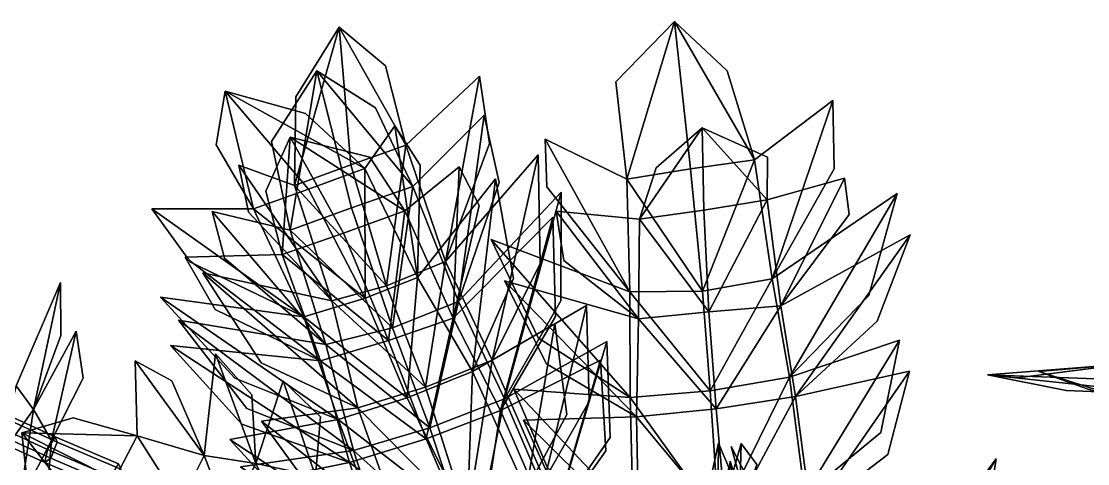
# Model space of a CAD drawing. Header units: metres. Extents: x -349 to 464, y -383 to 362.
# Drawn here: x -65.3 to 35.1, y 20.6 to 62.2 of the extents above; entities that cross this region are included whole.
import ezdxf

# ---------------------------------------------------------------- set-up
doc = ezdxf.new("R2010")
doc.units = ezdxf.units.M

msp = doc.modelspace()

# ---------------------------------------------------------------- linework, layer by layer
at = {"layer": 'Breeder_Leaf', "color": 3}
for points in [[(-65.7711, 27.9538, 389.3579), (-61.5879, 37.6739, 387.0104), (-64.1459, 25.7217, 396.6809)], [(-65.7711, 27.9538, 389.3579), (-64.1459, 25.7217, 396.6809), (-61.5879, 37.6739, 387.0104)], [(-61.5879, 37.6739, 387.0104), (-61.5528, 32.6655, 393.0815), (-64.1459, 25.7217, 396.6809)], [(-61.5879, 37.6739, 387.0104), (-64.1459, 25.7217, 396.6809), (-61.5528, 32.6655, 393.0815)], [(-64.1459, 25.7217, 396.6809), (-60.1333, 33.09694, 397.334), (-62.4491, 22.7945, 405.415)], [(-64.1459, 25.7217, 396.6809), (-62.4491, 22.7945, 405.415), (-60.1333, 33.09694, 397.334)], [(-60.1333, 33.09694, 397.334), (-59.4606, 28.6568, 402.5632), (-62.4491, 22.7945, 405.415)], [(-60.1333, 33.09694, 397.334), (-62.4491, 22.7945, 405.415), (-59.4606, 28.6568, 402.5632)], [(-54.3629, 23.2262, 425.6024), (-54.5664, 30.2868, 423.7934), (-48.07541, 21.373, 431.5889)], [(-54.3629, 23.2262, 425.6024), (-48.07541, 21.373, 431.5889), (-54.5664, 30.2868, 423.7934)], [(-54.5664, 30.2868, 423.7934), (-51.1205, 28.4048, 426.8074), (-48.07541, 21.373, 431.5889)], [(-54.5664, 30.2868, 423.7934), (-48.07541, 21.373, 431.5889), (-51.1205, 28.4048, 426.8074)], [(-48.07541, 21.373, 431.5889), (-46.9979, 30.9504, 426.6289), (-43.2139, 20.6285, 437.6767)], [(-48.07541, 21.373, 431.5889), (-43.2139, 20.6285, 437.6767), (-46.9979, 30.9504, 426.6289)], [(-46.9979, 30.9504, 426.6289), (-43.5901, 27.09584, 432.5848), (-43.2139, 20.6285, 437.6767)], [(-46.9979, 30.9504, 426.6289), (-43.2139, 20.6285, 437.6767), (-43.5901, 27.09584, 432.5848)], [(-43.2139, 20.6285, 437.6767), (-40.643, 28.4075, 435.7278), (-37.5853, 19.4541, 445.0708)], [(-43.2139, 20.6285, 437.6767), (-37.5853, 19.4541, 445.0708), (-40.643, 28.4075, 435.7278)], [(-40.643, 28.4075, 435.7278), (-37.1112, 25.03557, 440.5928), (-37.5853, 19.4541, 445.0708)], [(-40.643, 28.4075, 435.7278), (-37.5853, 19.4541, 445.0708), (-37.1112, 25.03557, 440.5928)], [(-67.4969, 21.08638, 395.7272), (-65.7711, 27.9538, 389.3579), (-64.1459, 25.7217, 396.6809)], [(-67.4969, 21.08638, 395.7272), (-64.1459, 25.7217, 396.6809), (-65.7711, 27.9538, 389.3579)], [(-65.4575, 17.0099, 404.4753), (-67.4969, 21.08638, 395.7272), (-64.1459, 25.7217, 396.6809)], [(-65.4575, 17.0099, 404.4753), (-64.1459, 25.7217, 396.6809), (-67.4969, 21.08638, 395.7272)], [(-65.4575, 17.0099, 404.4753), (-64.1459, 25.7217, 396.6809), (-62.4491, 22.7945, 405.415)], [(-65.4575, 17.0099, 404.4753), (-62.4491, 22.7945, 405.415), (-64.1459, 25.7217, 396.6809)], [(-65.2422, 23.5227, 421.9518), (-60.4087, 24.9236, 423.2572), (-54.3629, 23.2262, 425.6024)], [(-65.2422, 23.5227, 421.9518), (-54.3629, 23.2262, 425.6024), (-60.4087, 24.9236, 423.2572)], [(-58.53, 14.9287, 426.9133), (-65.2422, 23.5227, 421.9518), (-56.5204, 19.1333, 426.3197)], [(-58.53, 14.9287, 426.9133), (-56.5204, 19.1333, 426.3197), (-65.2422, 23.5227, 421.9518)], [(-58.53, 14.9287, 426.9133), (-64.6562, 18.322, 424.9456), (-65.2422, 23.5227, 421.9518)], [(-58.53, 14.9287, 426.9133), (-65.2422, 23.5227, 421.9518), (-64.6562, 18.322, 424.9456)], [(-56.5204, 19.1333, 426.3197), (-65.2422, 23.5227, 421.9518), (-54.3629, 23.2262, 425.6024)], [(-56.5204, 19.1333, 426.3197), (-54.3629, 23.2262, 425.6024), (-65.2422, 23.5227, 421.9518)], [(-50.3271, 16.8666, 432.5671), (-56.5204, 19.1333, 426.3197), (-54.3629, 23.2262, 425.6024)], [(-50.3271, 16.8666, 432.5671), (-54.3629, 23.2262, 425.6024), (-56.5204, 19.1333, 426.3197)], [(-50.3271, 16.8666, 432.5671), (-54.3629, 23.2262, 425.6024), (-48.07541, 21.373, 431.5889)], [(-50.3271, 16.8666, 432.5671), (-48.07541, 21.373, 431.5889), (-54.3629, 23.2262, 425.6024)], [(-63.2775, 12.6662, 416.2125), (-65.4575, 17.0099, 404.4753), (-62.4491, 22.7945, 405.415)], [(-63.2775, 12.6662, 416.2125), (-62.4491, 22.7945, 405.415), (-65.4575, 17.0099, 404.4753)], [(-1.5789, 13.6889, 461.3351), (0.3667, 22.5566, 455.4132), (0.2707, 14.6979, 468.8723)], [(-1.5789, 13.6889, 461.3351), (0.2707, 14.6979, 468.8723), (0.3667, 22.5566, 455.4132)], [(0.3667, 22.5566, 455.4132), (1.3384, 20.245, 462.8735), (0.2707, 14.6979, 468.8723)], [(0.3667, 22.5566, 455.4132), (0.2707, 14.6979, 468.8723), (1.3384, 20.245, 462.8735)], [(0.2707, 14.6979, 468.8723), (2.4841, 22.4992, 466.6004), (2.3018, 15.6079, 477.9707)], [(0.2707, 14.6979, 468.8723), (2.3018, 15.6079, 477.9707), (2.4841, 22.4992, 466.6004)], [(2.4841, 22.4992, 466.6004), (3.9751, 20.537, 473.0377), (2.3018, 15.6079, 477.9707)], [(2.4841, 22.4992, 466.6004), (2.3018, 15.6079, 477.9707), (3.9751, 20.537, 473.0377)], [(-45.7949, 15.5533, 438.775), (-50.3271, 16.8666, 432.5671), (-48.07541, 21.373, 431.5889)], [(-45.7949, 15.5533, 438.775), (-48.07541, 21.373, 431.5889), (-50.3271, 16.8666, 432.5671)], [(-45.7949, 15.5533, 438.775), (-48.07541, 21.373, 431.5889), (-43.2139, 20.6285, 437.6767)], [(-45.7949, 15.5533, 438.775), (-43.2139, 20.6285, 437.6767), (-48.07541, 21.373, 431.5889)], [(-39.6538, 13.2948, 446.1568), (-45.7949, 15.5533, 438.775), (-43.2139, 20.6285, 437.6767)], [(-39.6538, 13.2948, 446.1568), (-43.2139, 20.6285, 437.6767), (-45.7949, 15.5533, 438.775)], [(-39.6538, 13.2948, 446.1568), (-43.2139, 20.6285, 437.6767), (-37.5853, 19.4541, 445.0708)], [(-39.6538, 13.2948, 446.1568), (-37.5853, 19.4541, 445.0708), (-43.2139, 20.6285, 437.6767)]]:
    msp.add_3dface(points, dxfattribs=at)
at = {"layer": 'Breeder_Mrstm', "color": 3}
for points in [[(5.1084, 9.3761, 71.4216), (1.5599, 22.2223, 89.8925), (5.2779, 8.648, 82.8854)], [(5.1084, 9.3761, 71.4216), (5.2779, 8.648, 82.8854), (1.5599, 22.2223, 89.8925)], [(5.1084, 9.3761, 71.4216), (3.4989, 18.462, 79.02695), (1.5599, 22.2223, 89.8925)], [(5.1084, 9.3761, 71.4216), (1.5599, 22.2223, 89.8925), (3.4989, 18.462, 79.02695)], [(19.451, 11.4488, 79.7027), (26.4952, 21.08585, 93.7437), (21.5936, 12.9087, 92.09468)], [(19.451, 11.4488, 79.7027), (21.5936, 12.9087, 92.09468), (26.4952, 21.08585, 93.7437)], [(19.451, 11.4488, 79.7027), (26.2725, 19.6674, 88.916), (26.4952, 21.08585, 93.7437)], [(19.451, 11.4488, 79.7027), (26.4952, 21.08585, 93.7437), (26.2725, 19.6674, 88.916)], [(3.1449, 9.3208, 57.9503), (1.1508, 17.6232, 64.01192), (1.4436, 20.8663, 73.2937)], [(3.1449, 9.3208, 57.9503), (1.4436, 20.8663, 73.2937), (1.1508, 17.6232, 64.01192)], [(3.1449, 9.3208, 57.9503), (1.4436, 20.8663, 73.2937), (5.1084, 9.3761, 71.4216)], [(3.1449, 9.3208, 57.9503), (5.1084, 9.3761, 71.4216), (1.4436, 20.8663, 73.2937)]]:
    msp.add_3dface(points, dxfattribs=at)
at = {"layer": 'Breeder_Petiole', "color": 3}
for points in [[(-62.08989, 23.1472, 284.1131), (-67.9942, 25.8363, 285.6535), (-68.7432, 24.6629, 284.8306), (-62.8103, 21.9612, 283.2826)], [(-62.5195, 21.1343, 285.7531), (-68.4704, 23.8439, 287.3057), (-67.8169, 25.3481, 287.1851), (-61.9019, 22.6544, 285.6418)], [(-61.9019, 22.6544, 285.6418), (-67.8169, 25.3481, 287.1851), (-67.9942, 25.8363, 285.6535), (-62.08989, 23.1472, 284.1131)], [(-62.8103, 21.9612, 283.2826), (-68.7432, 24.6629, 284.8306), (-69.03593, 23.4385, 285.8458), (-63.07431, 20.7243, 284.2904)], [(-63.07431, 20.7243, 284.2904), (-69.03593, 23.4385, 285.8458), (-68.4704, 23.8439, 287.3057), (-62.5195, 21.1343, 285.7531)], [(-56.1222, 20.6087, 282.561), (-62.08989, 23.1472, 284.1131), (-62.8103, 21.9612, 283.2826), (-56.8137, 19.4108, 281.7231)], [(-55.9235, 20.1114, 284.087), (-61.9019, 22.6544, 285.6418), (-62.08989, 23.1472, 284.1131), (-56.1222, 20.6087, 282.561)], [(-56.5048, 18.5764, 284.1888), (-62.5195, 21.1343, 285.7531), (-61.9019, 22.6544, 285.6418), (-55.9235, 20.1114, 284.087)], [(-56.8137, 19.4108, 281.7231), (-62.8103, 21.9612, 283.2826), (-63.07431, 20.7243, 284.2904), (-57.04883, 18.1619, 282.7233)], [(-57.04883, 18.1619, 282.7233), (-63.07431, 20.7243, 284.2904), (-62.5195, 21.1343, 285.7531), (-56.5048, 18.5764, 284.1888)]]:
    msp.add_3dface(points, dxfattribs=at)
at = {"layer": 'Breeder_Stipule', "color": 3}
for points in [[(-39.5696, 46.7866, 356.1756), (-35.366, 61.6709, 359.0104), (-34.2616, 48.72, 353.7046)], [(-39.5696, 46.7866, 356.1756), (-34.2616, 48.72, 353.7046), (-35.366, 61.6709, 359.0104)], [(-39.5696, 46.7866, 356.1756), (-39.431, 55.1271, 360.8207), (-35.366, 61.6709, 359.0104)], [(-39.5696, 46.7866, 356.1756), (-35.366, 61.6709, 359.0104), (-39.431, 55.1271, 360.8207)], [(-34.2616, 48.72, 353.7046), (-35.366, 61.6709, 359.0104), (-29.07839, 50.5821, 350.979)], [(-34.2616, 48.72, 353.7046), (-29.07839, 50.5821, 350.979), (-35.366, 61.6709, 359.0104)], [(-35.366, 61.6709, 359.0104), (-31.00877, 58.05454, 355.2028), (-29.07839, 50.5821, 350.979)], [(-35.366, 61.6709, 359.0104), (-29.07839, 50.5821, 350.979), (-31.00877, 58.05454, 355.2028)], [(-8.2749, 47.3767, 338.0713), (-9.3081, 56.5494, 340.5111), (-3.7959, 62.2254, 340.6599)], [(-8.2749, 47.3767, 338.0713), (-3.7959, 62.2254, 340.6599), (-9.3081, 56.5494, 340.5111)], [(-8.2749, 47.3767, 338.0713), (-3.7959, 62.2254, 340.6599), (-2.2841, 48.3488, 339.1594)], [(-8.2749, 47.3767, 338.0713), (-2.2841, 48.3488, 339.1594), (-3.7959, 62.2254, 340.6599)], [(-2.2841, 48.3488, 339.1594), (-3.7959, 62.2254, 340.6599), (3.7455, 49.1997, 339.9845)], [(-2.2841, 48.3488, 339.1594), (3.7455, 49.1997, 339.9845), (-3.7959, 62.2254, 340.6599)], [(-3.7959, 62.2254, 340.6599), (1.1731, 57.5578, 340.9482), (3.7455, 49.1997, 339.9845)], [(-3.7959, 62.2254, 340.6599), (3.7455, 49.1997, 339.9845), (1.1731, 57.5578, 340.9482)], [(-39.9746, 42.5954, 349.1331), (-41.7255, 50.9234, 353.4619), (-37.4635, 57.5846, 353.1664)], [(-39.9746, 42.5954, 349.1331), (-37.4635, 57.5846, 353.1664), (-41.7255, 50.9234, 353.4619)], [(-39.9746, 42.5954, 349.1331), (-37.4635, 57.5846, 353.1664), (-34.19, 44.685, 348.6963)], [(-39.9746, 42.5954, 349.1331), (-34.19, 44.685, 348.6963), (-37.4635, 57.5846, 353.1664)], [(-34.19, 44.685, 348.6963), (-37.4635, 57.5846, 353.1664), (-28.4295, 46.7005, 347.9778)], [(-34.19, 44.685, 348.6963), (-28.4295, 46.7005, 347.9778), (-37.4635, 57.5846, 353.1664)], [(-37.4635, 57.5846, 353.1664), (-31.9397, 54.1035, 351.1837), (-28.4295, 46.7005, 347.9778)], [(-37.4635, 57.5846, 353.1664), (-28.4295, 46.7005, 347.9778), (-31.9397, 54.1035, 351.1837)], [(-29.07839, 50.5821, 350.979), (-22.1433, 57.06918, 349.792), (-25.3486, 39.6392, 349.5302)], [(-29.07839, 50.5821, 350.979), (-25.3486, 39.6392, 349.5302), (-22.1433, 57.06918, 349.792)], [(-22.1433, 57.06918, 349.792), (-21.2119, 50.7226, 348.7632), (-25.3486, 39.6392, 349.5302)], [(-22.1433, 57.06918, 349.792), (-25.3486, 39.6392, 349.5302), (-21.2119, 50.7226, 348.7632)], [(-46.07594, 55.6562, 338.4209), (-46.9494, 50.6218, 342.9435), (-43.4363, 44.5773, 348.2845)], [(-46.07594, 55.6562, 338.4209), (-43.4363, 44.5773, 348.2845), (-46.9494, 50.6218, 342.9435)], [(-32.9451, 48.3727, 343.0879), (-46.07594, 55.6562, 338.4209), (-38.2531, 46.4394, 345.5589)], [(-32.9451, 48.3727, 343.0879), (-38.2531, 46.4394, 345.5589), (-46.07594, 55.6562, 338.4209)], [(-32.9451, 48.3727, 343.0879), (-38.5271, 53.5492, 337.3256), (-46.07594, 55.6562, 338.4209)], [(-32.9451, 48.3727, 343.0879), (-46.07594, 55.6562, 338.4209), (-38.5271, 53.5492, 337.3256)], [(-38.2531, 46.4394, 345.5589), (-46.07594, 55.6562, 338.4209), (-43.4363, 44.5773, 348.2845)], [(-38.2531, 46.4394, 345.5589), (-43.4363, 44.5773, 348.2845), (-46.07594, 55.6562, 338.4209)], [(3.7455, 49.1997, 339.9845), (11.1276, 54.7916, 342.3972), (5.422, 38.01559, 342.788)], [(3.7455, 49.1997, 339.9845), (5.422, 38.01559, 342.788), (11.1276, 54.7916, 342.3972)], [(11.1276, 54.7916, 342.3972), (11.246, 48.3361, 343.1161), (5.422, 38.01559, 342.788)], [(11.1276, 54.7916, 342.3972), (5.422, 38.01559, 342.788), (11.246, 48.3361, 343.1161)], [(-28.4295, 46.7005, 347.9778), (-21.7062, 53.3843, 349.2857), (-24.1297, 35.8716, 348.0309)], [(-28.4295, 46.7005, 347.9778), (-24.1297, 35.8716, 348.0309), (-21.7062, 53.3843, 349.2857)], [(-21.7062, 53.3843, 349.2857), (-20.2963, 47.06957, 348.7024), (-24.1297, 35.8716, 348.0309)], [(-21.7062, 53.3843, 349.2857), (-24.1297, 35.8716, 348.0309), (-20.2963, 47.06957, 348.7024)], [(-27.968, 38.1426, 344.1846), (-30.1077, 52.3953, 335.8725), (-32.9451, 48.3727, 343.0879)], [(-27.968, 38.1426, 344.1846), (-32.9451, 48.3727, 343.0879), (-30.1077, 52.3953, 335.8725)], [(-27.968, 38.1426, 344.1846), (-27.7349, 48.7106, 337.084), (-30.1077, 52.3953, 335.8725)], [(-27.968, 38.1426, 344.1846), (-30.1077, 52.3953, 335.8725), (-27.7349, 48.7106, 337.084)], [(-1.03808, 44.4696, 330.7401), (-1.1809, 52.2154, 319.032), (-7.06779, 43.6187, 329.9151)], [(-1.03808, 44.4696, 330.7401), (-7.06779, 43.6187, 329.9151), (-1.1809, 52.2154, 319.032)], [(-1.1809, 52.2154, 319.032), (-5.5043, 48.445, 322.7272), (-7.06779, 43.6187, 329.9151)], [(-1.1809, 52.2154, 319.032), (-7.06779, 43.6187, 329.9151), (-5.5043, 48.445, 322.7272)], [(4.9526, 45.4417, 331.8283), (-1.1809, 52.2154, 319.032), (-1.03808, 44.4696, 330.7401)], [(4.9526, 45.4417, 331.8283), (-1.03808, 44.4696, 330.7401), (-1.1809, 52.2154, 319.032)], [(4.9526, 45.4417, 331.8283), (4.9769, 49.4535, 323.1643), (-1.1809, 52.2154, 319.032)], [(4.9526, 45.4417, 331.8283), (-1.1809, 52.2154, 319.032), (4.9769, 49.4535, 323.1643)], [(-39.983, 51.3273, 330.1599), (-42.2691, 46.2575, 334.1137), (-40.7205, 40.2998, 340.3995)], [(-39.983, 51.3273, 330.1599), (-40.7205, 40.2998, 340.3995), (-42.2691, 46.2575, 334.1137)], [(-34.96, 42.3153, 339.6809), (-39.983, 51.3273, 330.1599), (-40.7205, 40.2998, 340.3995)], [(-34.96, 42.3153, 339.6809), (-40.7205, 40.2998, 340.3995), (-39.983, 51.3273, 330.1599)], [(-29.1754, 44.4048, 339.2441), (-39.983, 51.3273, 330.1599), (-34.96, 42.3153, 339.6809)], [(-29.1754, 44.4048, 339.2441), (-34.96, 42.3153, 339.6809), (-39.983, 51.3273, 330.1599)], [(-29.1754, 44.4048, 339.2441), (-32.4833, 49.4376, 331.8355), (-39.983, 51.3273, 330.1599)], [(-29.1754, 44.4048, 339.2441), (-39.983, 51.3273, 330.1599), (-32.4833, 49.4376, 331.8355)], [(-30.9047, 37.3363, 352.5619), (-34.2616, 48.72, 353.7046), (-29.07839, 50.5821, 350.979)], [(-30.9047, 37.3363, 352.5619), (-29.07839, 50.5821, 350.979), (-34.2616, 48.72, 353.7046)], [(-30.9047, 37.3363, 352.5619), (-29.07839, 50.5821, 350.979), (-25.3486, 39.6392, 349.5302)], [(-30.9047, 37.3363, 352.5619), (-25.3486, 39.6392, 349.5302), (-29.07839, 50.5821, 350.979)], [(-7.988, 36.7809, 342.3463), (-15.9776, 51.1405, 339.7431), (-8.2749, 47.3767, 338.0713)], [(-7.988, 36.7809, 342.3463), (-8.2749, 47.3767, 338.0713), (-15.9776, 51.1405, 339.7431)], [(-7.988, 36.7809, 342.3463), (-15.8081, 46.6655, 340.5312), (-15.9776, 51.1405, 339.7431)], [(-7.988, 36.7809, 342.3463), (-15.9776, 51.1405, 339.7431), (-15.8081, 46.6655, 340.5312)], [(-25.3486, 39.6392, 349.5302), (-16.6374, 49.6812, 344.4637), (-20.9403, 30.3619, 349.6319)], [(-25.3486, 39.6392, 349.5302), (-20.9403, 30.3619, 349.6319), (-16.6374, 49.6812, 344.4637)], [(-16.6374, 49.6812, 344.4637), (-16.4342, 39.4516, 345.8858), (-20.9403, 30.3619, 349.6319)], [(-16.6374, 49.6812, 344.4637), (-20.9403, 30.3619, 349.6319), (-16.4342, 39.4516, 345.8858)], [(-1.1654, 36.8315, 342.0339), (-2.2841, 48.3488, 339.1594), (3.7455, 49.1997, 339.9845)], [(-1.1654, 36.8315, 342.0339), (3.7455, 49.1997, 339.9845), (-2.2841, 48.3488, 339.1594)], [(-1.1654, 36.8315, 342.0339), (3.7455, 49.1997, 339.9845), (5.422, 38.01559, 342.788)], [(-1.1654, 36.8315, 342.0339), (5.422, 38.01559, 342.788), (3.7455, 49.1997, 339.9845)], [(-36.055, 35.9303, 356.8217), (-44.802, 48.7115, 362.8994), (-39.5696, 46.7866, 356.1756)], [(-36.055, 35.9303, 356.8217), (-39.5696, 46.7866, 356.1756), (-44.802, 48.7115, 362.8994)], [(-36.055, 35.9303, 356.8217), (-43.9088, 44.2861, 362.3583), (-44.802, 48.7115, 362.8994)], [(-36.055, 35.9303, 356.8217), (-44.802, 48.7115, 362.8994), (-43.9088, 44.2861, 362.3583)], [(-39.5696, 46.7866, 356.1756), (-34.2616, 48.72, 353.7046), (-30.9047, 37.3363, 352.5619)], [(-39.5696, 46.7866, 356.1756), (-30.9047, 37.3363, 352.5619), (-34.2616, 48.72, 353.7046)], [(-32.9451, 48.3727, 343.0879), (-38.2531, 46.4394, 345.5589), (-32.9005, 36.1959, 348.489)], [(-32.9451, 48.3727, 343.0879), (-32.9005, 36.1959, 348.489), (-38.2531, 46.4394, 345.5589)], [(-27.968, 38.1426, 344.1846), (-32.9451, 48.3727, 343.0879), (-32.9005, 36.1959, 348.489)], [(-27.968, 38.1426, 344.1846), (-32.9005, 36.1959, 348.489), (-32.9451, 48.3727, 343.0879)], [(-24.635, 34.3164, 342.1146), (-24.0693, 48.5262, 333.4792), (-29.1754, 44.4048, 339.2441)], [(-24.635, 34.3164, 342.1146), (-29.1754, 44.4048, 339.2441), (-24.0693, 48.5262, 333.4792)], [(-24.635, 34.3164, 342.1146), (-22.1822, 44.9067, 335.4824), (-24.0693, 48.5262, 333.4792)], [(-24.635, 34.3164, 342.1146), (-24.0693, 48.5262, 333.4792), (-22.1822, 44.9067, 335.4824)], [(-8.2749, 47.3767, 338.0713), (-2.2841, 48.3488, 339.1594), (-1.1654, 36.8315, 342.0339)], [(-8.2749, 47.3767, 338.0713), (-1.1654, 36.8315, 342.0339), (-2.2841, 48.3488, 339.1594)], [(-22.8113, 29.2929, 345.8136), (-20.6288, 47.4006, 336.3181), (-27.968, 38.1426, 344.1846)], [(-22.8113, 29.2929, 345.8136), (-27.968, 38.1426, 344.1846), (-20.6288, 47.4006, 336.3181)], [(-22.8113, 29.2929, 345.8136), (-18.9289, 38.02627, 340.7948), (-20.6288, 47.4006, 336.3181)], [(-22.8113, 29.2929, 345.8136), (-20.6288, 47.4006, 336.3181), (-18.9289, 38.02627, 340.7948)], [(-7.988, 36.7809, 342.3463), (-8.2749, 47.3767, 338.0713), (-1.1654, 36.8315, 342.0339)], [(-7.988, 36.7809, 342.3463), (-1.1654, 36.8315, 342.0339), (-8.2749, 47.3767, 338.0713)], [(6.2397, 35.4698, 337.2628), (12.2114, 47.4791, 327.4178), (4.9526, 45.4417, 331.8283)], [(6.2397, 35.4698, 337.2628), (4.9526, 45.4417, 331.8283), (12.2114, 47.4791, 327.4178)], [(6.2397, 35.4698, 337.2628), (12.6473, 44.04343, 330.3642), (12.2114, 47.4791, 327.4178)], [(6.2397, 35.4698, 337.2628), (12.2114, 47.4791, 327.4178), (12.6473, 44.04343, 330.3642)], [(-32.9005, 36.1959, 348.489), (-38.2531, 46.4394, 345.5589), (-43.4363, 44.5773, 348.2845)], [(-32.9005, 36.1959, 348.489), (-43.4363, 44.5773, 348.2845), (-38.2531, 46.4394, 345.5589)], [(-36.055, 35.9303, 356.8217), (-39.5696, 46.7866, 356.1756), (-30.9047, 37.3363, 352.5619)], [(-36.055, 35.9303, 356.8217), (-30.9047, 37.3363, 352.5619), (-39.5696, 46.7866, 356.1756)], [(-30.3354, 33.404, 348.9063), (-34.19, 44.685, 348.6963), (-28.4295, 46.7005, 347.9778)], [(-30.3354, 33.404, 348.9063), (-28.4295, 46.7005, 347.9778), (-34.19, 44.685, 348.6963)], [(-30.3354, 33.404, 348.9063), (-28.4295, 46.7005, 347.9778), (-24.1297, 35.8716, 348.0309)], [(-30.3354, 33.404, 348.9063), (-24.1297, 35.8716, 348.0309), (-28.4295, 46.7005, 347.9778)], [(-24.1297, 35.8716, 348.0309), (-14.4652, 46.17, 346.318), (-19.7931, 26.7223, 349.7622)], [(-24.1297, 35.8716, 348.0309), (-19.7931, 26.7223, 349.7622), (-14.4652, 46.17, 346.318)], [(-14.4652, 46.17, 346.318), (-14.5005, 35.9463, 347.7954), (-19.7931, 26.7223, 349.7622)], [(-14.4652, 46.17, 346.318), (-19.7931, 26.7223, 349.7622), (-14.5005, 35.9463, 347.7954)], [(4.9526, 45.4417, 331.8283), (-1.03808, 44.4696, 330.7401), (-0.5424, 34.8918, 337.8242)], [(4.9526, 45.4417, 331.8283), (-0.5424, 34.8918, 337.8242), (-1.03808, 44.4696, 330.7401)], [(6.2397, 35.4698, 337.2628), (4.9526, 45.4417, 331.8283), (-0.5424, 34.8918, 337.8242)], [(6.2397, 35.4698, 337.2628), (-0.5424, 34.8918, 337.8242), (4.9526, 45.4417, 331.8283)], [(5.422, 38.01559, 342.788), (17.1707, 46.03822, 342.7787), (7.03415, 28.7695, 346.9621)], [(5.422, 38.01559, 342.788), (7.03415, 28.7695, 346.9621), (17.1707, 46.03822, 342.7787)], [(17.1707, 46.03822, 342.7787), (14.5245, 36.4346, 345.5131), (7.03415, 28.7695, 346.9621)], [(17.1707, 46.03822, 342.7787), (7.03415, 28.7695, 346.9621), (14.5245, 36.4346, 345.5131)], [(-43.4363, 44.5773, 348.2845), (-52.9842, 44.5784, 348.9352), (-38.6744, 34.4336, 351.4761)], [(-43.4363, 44.5773, 348.2845), (-38.6744, 34.4336, 351.4761), (-52.9842, 44.5784, 348.9352)], [(-52.9842, 44.5784, 348.9352), (-49.3431, 39.5707, 350.9025), (-38.6744, 34.4336, 351.4761)], [(-52.9842, 44.5784, 348.9352), (-38.6744, 34.4336, 351.4761), (-49.3431, 39.5707, 350.9025)], [(-36.6231, 31.841, 351.0672), (-47.3066, 44.3528, 353.5429), (-39.9746, 42.5954, 349.1331)], [(-36.6231, 31.841, 351.0672), (-39.9746, 42.5954, 349.1331), (-47.3066, 44.3528, 353.5429)], [(-36.6231, 31.841, 351.0672), (-46.1584, 39.9559, 353.3876), (-47.3066, 44.3528, 353.5429)], [(-36.6231, 31.841, 351.0672), (-47.3066, 44.3528, 353.5429), (-46.1584, 39.9559, 353.3876)], [(-32.9005, 36.1959, 348.489), (-43.4363, 44.5773, 348.2845), (-38.6744, 34.4336, 351.4761)], [(-32.9005, 36.1959, 348.489), (-38.6744, 34.4336, 351.4761), (-43.4363, 44.5773, 348.2845)], [(-39.9746, 42.5954, 349.1331), (-34.19, 44.685, 348.6963), (-30.3354, 33.404, 348.9063)], [(-39.9746, 42.5954, 349.1331), (-30.3354, 33.404, 348.9063), (-34.19, 44.685, 348.6963)], [(-29.1754, 44.4048, 339.2441), (-34.96, 42.3153, 339.6809), (-30.7204, 32.2191, 344.3987)], [(-29.1754, 44.4048, 339.2441), (-30.7204, 32.2191, 344.3987), (-34.96, 42.3153, 339.6809)], [(-24.635, 34.3164, 342.1146), (-29.1754, 44.4048, 339.2441), (-30.7204, 32.2191, 344.3987)], [(-24.635, 34.3164, 342.1146), (-30.7204, 32.2191, 344.3987), (-29.1754, 44.4048, 339.2441)], [(-7.06779, 43.6187, 329.9151), (-14.9342, 44.3553, 324.5148), (-7.1703, 34.2351, 336.8212)], [(-7.06779, 43.6187, 329.9151), (-7.1703, 34.2351, 336.8212), (-14.9342, 44.3553, 324.5148)], [(-14.9342, 44.3553, 324.5148), (-14.205, 39.7359, 329.0242), (-7.1703, 34.2351, 336.8212)], [(-14.9342, 44.3553, 324.5148), (-7.1703, 34.2351, 336.8212), (-14.205, 39.7359, 329.0242)], [(-0.5424, 34.8918, 337.8242), (-1.03808, 44.4696, 330.7401), (-7.06779, 43.6187, 329.9151)], [(-0.5424, 34.8918, 337.8242), (-7.06779, 43.6187, 329.9151), (-1.03808, 44.4696, 330.7401)], [(-20.154, 25.6115, 345.5363), (-15.2352, 43.8002, 337.3026), (-24.635, 34.3164, 342.1146)], [(-20.154, 25.6115, 345.5363), (-24.635, 34.3164, 342.1146), (-15.2352, 43.8002, 337.3026)], [(-20.154, 25.6115, 345.5363), (-14.9818, 34.4652, 342.1608), (-15.2352, 43.8002, 337.3026)], [(-20.154, 25.6115, 345.5363), (-15.2352, 43.8002, 337.3026), (-14.9818, 34.4652, 342.1608)], [(-0.5424, 34.8918, 337.8242), (-7.06779, 43.6187, 329.9151), (-7.1703, 34.2351, 336.8212)], [(-0.5424, 34.8918, 337.8242), (-7.1703, 34.2351, 336.8212), (-7.06779, 43.6187, 329.9151)], [(-30.7204, 32.2191, 344.3987), (-34.96, 42.3153, 339.6809), (-40.7205, 40.2998, 340.3995)], [(-30.7204, 32.2191, 344.3987), (-40.7205, 40.2998, 340.3995), (-34.96, 42.3153, 339.6809)], [(-36.6231, 31.841, 351.0672), (-39.9746, 42.5954, 349.1331), (-30.3354, 33.404, 348.9063)], [(-36.6231, 31.841, 351.0672), (-30.3354, 33.404, 348.9063), (-39.9746, 42.5954, 349.1331)], [(-7.954, 26.8414, 345.3074), (-21.05295, 41.694, 339.7726), (-7.988, 36.7809, 342.3463)], [(-7.954, 26.8414, 345.3074), (-7.988, 36.7809, 342.3463), (-21.05295, 41.694, 339.7726)], [(-7.954, 26.8414, 345.3074), (-16.6077, 32.4395, 342.0968), (-21.05295, 41.694, 339.7726)], [(-7.954, 26.8414, 345.3074), (-21.05295, 41.694, 339.7726), (-16.6077, 32.4395, 342.0968)], [(7.6182, 26.9511, 343.0155), (18.4168, 42.1589, 334.3594), (6.2397, 35.4698, 337.2628)], [(7.6182, 26.9511, 343.0155), (6.2397, 35.4698, 337.2628), (18.4168, 42.1589, 334.3594)], [(7.6182, 26.9511, 343.0155), (15.3033, 34.01011, 340.251), (18.4168, 42.1589, 334.3594)], [(7.6182, 26.9511, 343.0155), (18.4168, 42.1589, 334.3594), (15.3033, 34.01011, 340.251)], [(-40.7205, 40.2998, 340.3995), (-49.872, 40.02916, 337.6133), (-37.1284, 30.2859, 345.1508)], [(-40.7205, 40.2998, 340.3995), (-37.1284, 30.2859, 345.1508), (-49.872, 40.02916, 337.6133)], [(-30.7204, 32.2191, 344.3987), (-40.7205, 40.2998, 340.3995), (-37.1284, 30.2859, 345.1508)], [(-30.7204, 32.2191, 344.3987), (-37.1284, 30.2859, 345.1508), (-40.7205, 40.2998, 340.3995)], [(-49.872, 40.02916, 337.6133), (-47.03257, 35.1209, 340.7836), (-37.1284, 30.2859, 345.1508)], [(-49.872, 40.02916, 337.6133), (-37.1284, 30.2859, 345.1508), (-47.03257, 35.1209, 340.7836)], [(-27.2191, 27.8031, 353.0894), (-30.9047, 37.3363, 352.5619), (-25.3486, 39.6392, 349.5302)], [(-27.2191, 27.8031, 353.0894), (-25.3486, 39.6392, 349.5302), (-30.9047, 37.3363, 352.5619)], [(-27.2191, 27.8031, 353.0894), (-25.3486, 39.6392, 349.5302), (-20.9403, 30.3619, 349.6319)], [(-27.2191, 27.8031, 353.0894), (-20.9403, 30.3619, 349.6319), (-25.3486, 39.6392, 349.5302)], [(-33.5909, 25.8563, 356.7567), (-48.1843, 38.5672, 363.7051), (-36.055, 35.9303, 356.8217)], [(-33.5909, 25.8563, 356.7567), (-36.055, 35.9303, 356.8217), (-48.1843, 38.5672, 363.7051)], [(-33.5909, 25.8563, 356.7567), (-42.6989, 30.09925, 360.7031), (-48.1843, 38.5672, 363.7051)], [(-33.5909, 25.8563, 356.7567), (-48.1843, 38.5672, 363.7051), (-42.6989, 30.09925, 360.7031)], [(-36.055, 35.9303, 356.8217), (-30.9047, 37.3363, 352.5619), (-27.2191, 27.8031, 353.0894)], [(-36.055, 35.9303, 356.8217), (-27.2191, 27.8031, 353.0894), (-30.9047, 37.3363, 352.5619)], [(-27.968, 38.1426, 344.1846), (-32.9005, 36.1959, 348.489), (-28.9653, 26.8053, 349.5256)], [(-27.968, 38.1426, 344.1846), (-28.9653, 26.8053, 349.5256), (-32.9005, 36.1959, 348.489)], [(-22.8113, 29.2929, 345.8136), (-27.968, 38.1426, 344.1846), (-28.9653, 26.8053, 349.5256)], [(-22.8113, 29.2929, 345.8136), (-28.9653, 26.8053, 349.5256), (-27.968, 38.1426, 344.1846)], [(-7.1703, 34.2351, 336.8212), (-19.8069, 37.8148, 331.3533), (-7.3699, 25.02304, 341.3609)], [(-7.1703, 34.2351, 336.8212), (-7.3699, 25.02304, 341.3609), (-19.8069, 37.8148, 331.3533)], [(-19.8069, 37.8148, 331.3533), (-15.8289, 30.01498, 336.8347), (-7.3699, 25.02304, 341.3609)], [(-19.8069, 37.8148, 331.3533), (-7.3699, 25.02304, 341.3609), (-15.8289, 30.01498, 336.8347)], [(-0.4202, 27.4811, 346.1277), (-1.1654, 36.8315, 342.0339), (5.422, 38.01559, 342.788)], [(-0.4202, 27.4811, 346.1277), (5.422, 38.01559, 342.788), (-1.1654, 36.8315, 342.0339)], [(-0.4202, 27.4811, 346.1277), (5.422, 38.01559, 342.788), (7.03415, 28.7695, 346.9621)], [(-0.4202, 27.4811, 346.1277), (7.03415, 28.7695, 346.9621), (5.422, 38.01559, 342.788)], [(-38.6744, 34.4336, 351.4761), (-52.1758, 36.2866, 355.5594), (-35.4619, 24.7872, 352.9384)], [(-38.6744, 34.4336, 351.4761), (-35.4619, 24.7872, 352.9384), (-52.1758, 36.2866, 355.5594)], [(-52.1758, 36.2866, 355.5594), (-45.1936, 28.6738, 355.612), (-35.4619, 24.7872, 352.9384)], [(-52.1758, 36.2866, 355.5594), (-35.4619, 24.7872, 352.9384), (-45.1936, 28.6738, 355.612)], [(-28.9653, 26.8053, 349.5256), (-32.9005, 36.1959, 348.489), (-38.6744, 34.4336, 351.4761)], [(-28.9653, 26.8053, 349.5256), (-38.6744, 34.4336, 351.4761), (-32.9005, 36.1959, 348.489)], [(-7.988, 36.7809, 342.3463), (-1.1654, 36.8315, 342.0339), (-0.4202, 27.4811, 346.1277)], [(-7.988, 36.7809, 342.3463), (-0.4202, 27.4811, 346.1277), (-1.1654, 36.8315, 342.0339)], [(-7.954, 26.8414, 345.3074), (-7.988, 36.7809, 342.3463), (-0.4202, 27.4811, 346.1277)], [(-7.954, 26.8414, 345.3074), (-0.4202, 27.4811, 346.1277), (-7.988, 36.7809, 342.3463)], [(-33.5909, 25.8563, 356.7567), (-36.055, 35.9303, 356.8217), (-27.2191, 27.8031, 353.0894)], [(-33.5909, 25.8563, 356.7567), (-27.2191, 27.8031, 353.0894), (-36.055, 35.9303, 356.8217)], [(-26.8183, 23.9774, 350.7805), (-30.3354, 33.404, 348.9063), (-24.1297, 35.8716, 348.0309)], [(-26.8183, 23.9774, 350.7805), (-24.1297, 35.8716, 348.0309), (-30.3354, 33.404, 348.9063)], [(-26.8183, 23.9774, 350.7805), (-24.1297, 35.8716, 348.0309), (-19.7931, 26.7223, 349.7622)], [(-26.8183, 23.9774, 350.7805), (-19.7931, 26.7223, 349.7622), (-24.1297, 35.8716, 348.0309)], [(-20.9403, 30.3619, 349.6319), (-12.05724, 35.4955, 345.5199), (-16.01083, 19.107, 350.032)], [(-20.9403, 30.3619, 349.6319), (-16.01083, 19.107, 350.032), (-12.05724, 35.4955, 345.5199)], [(-12.05724, 35.4955, 345.5199), (-11.8163, 26.4606, 345.9177), (-16.01083, 19.107, 350.032)], [(-12.05724, 35.4955, 345.5199), (-16.01083, 19.107, 350.032), (-11.8163, 26.4606, 345.9177)], [(6.2397, 35.4698, 337.2628), (-0.5424, 34.8918, 337.8242), (0.1248, 25.7839, 342.4442)], [(6.2397, 35.4698, 337.2628), (0.1248, 25.7839, 342.4442), (-0.5424, 34.8918, 337.8242)], [(7.6182, 26.9511, 343.0155), (6.2397, 35.4698, 337.2628), (0.1248, 25.7839, 342.4442)], [(7.6182, 26.9511, 343.0155), (0.1248, 25.7839, 342.4442), (6.2397, 35.4698, 337.2628)], [(-28.9653, 26.8053, 349.5256), (-38.6744, 34.4336, 351.4761), (-35.4619, 24.7872, 352.9384)], [(-28.9653, 26.8053, 349.5256), (-35.4619, 24.7872, 352.9384), (-38.6744, 34.4336, 351.4761)], [(-24.635, 34.3164, 342.1146), (-30.7204, 32.2191, 344.3987), (-27.1552, 22.9406, 346.8363)], [(-24.635, 34.3164, 342.1146), (-27.1552, 22.9406, 346.8363), (-30.7204, 32.2191, 344.3987)], [(-20.154, 25.6115, 345.5363), (-24.635, 34.3164, 342.1146), (-27.1552, 22.9406, 346.8363)], [(-20.154, 25.6115, 345.5363), (-27.1552, 22.9406, 346.8363), (-24.635, 34.3164, 342.1146)], [(0.1248, 25.7839, 342.4442), (-7.1703, 34.2351, 336.8212), (-7.3699, 25.02304, 341.3609)], [(0.1248, 25.7839, 342.4442), (-7.3699, 25.02304, 341.3609), (-7.1703, 34.2351, 336.8212)], [(0.1248, 25.7839, 342.4442), (-0.5424, 34.8918, 337.8242), (-7.1703, 34.2351, 336.8212)], [(0.1248, 25.7839, 342.4442), (-7.1703, 34.2351, 336.8212), (-0.5424, 34.8918, 337.8242)], [(-34.02179, 21.8409, 351.9573), (-50.4748, 34.1147, 353.1689), (-36.6231, 31.841, 351.0672)], [(-34.02179, 21.8409, 351.9573), (-36.6231, 31.841, 351.0672), (-50.4748, 34.1147, 353.1689)], [(-34.02179, 21.8409, 351.9573), (-44.05053, 25.8136, 352.3762), (-50.4748, 34.1147, 353.1689)], [(-34.02179, 21.8409, 351.9573), (-50.4748, 34.1147, 353.1689), (-44.05053, 25.8136, 352.3762)], [(-36.6231, 31.841, 351.0672), (-30.3354, 33.404, 348.9063), (-26.8183, 23.9774, 350.7805)], [(-36.6231, 31.841, 351.0672), (-26.8183, 23.9774, 350.7805), (-30.3354, 33.404, 348.9063)], [(-17.7571, 18.1092, 346.4682), (-15.05084, 33.7851, 339.4106), (-22.8113, 29.2929, 345.8136)], [(-17.7571, 18.1092, 346.4682), (-22.8113, 29.2929, 345.8136), (-15.05084, 33.7851, 339.4106)], [(-17.7571, 18.1092, 346.4682), (-13.9368, 25.249, 341.5903), (-15.05084, 33.7851, 339.4106)], [(-17.7571, 18.1092, 346.4682), (-15.05084, 33.7851, 339.4106), (-13.9368, 25.249, 341.5903)], [(-27.1552, 22.9406, 346.8363), (-30.7204, 32.2191, 344.3987), (-37.1284, 30.2859, 345.1508)], [(-27.1552, 22.9406, 346.8363), (-37.1284, 30.2859, 345.1508), (-30.7204, 32.2191, 344.3987)], [(7.03415, 28.7695, 346.9621), (17.4107, 32.2434, 348.5208), (8.4985, 17.6428, 351.9807)], [(7.03415, 28.7695, 346.9621), (8.4985, 17.6428, 351.9807), (17.4107, 32.2434, 348.5208)], [(17.4107, 32.2434, 348.5208), (15.6287, 23.5563, 350.3113), (8.4985, 17.6428, 351.9807)], [(17.4107, 32.2434, 348.5208), (8.4985, 17.6428, 351.9807), (15.6287, 23.5563, 350.3113)], [(-37.1284, 30.2859, 345.1508), (-51.2448, 31.745, 344.1535), (-34.3827, 20.7301, 347.7314)], [(-37.1284, 30.2859, 345.1508), (-34.3827, 20.7301, 347.7314), (-51.2448, 31.745, 344.1535)], [(-51.2448, 31.745, 344.1535), (-44.5317, 24.3325, 346.7415), (-34.3827, 20.7301, 347.7314)], [(-51.2448, 31.745, 344.1535), (-34.3827, 20.7301, 347.7314), (-44.5317, 24.3325, 346.7415)], [(-34.02179, 21.8409, 351.9573), (-36.6231, 31.841, 351.0672), (-26.8183, 23.9774, 350.7805)], [(-34.02179, 21.8409, 351.9573), (-26.8183, 23.9774, 350.7805), (-36.6231, 31.841, 351.0672)], [(-19.7931, 26.7223, 349.7622), (-10.1728, 32.1165, 349.0389), (-15.02146, 15.6101, 351.9723)], [(-19.7931, 26.7223, 349.7622), (-15.02146, 15.6101, 351.9723), (-10.1728, 32.1165, 349.0389)], [(-10.1728, 32.1165, 349.0389), (-9.8415, 23.09097, 349.5635), (-15.02146, 15.6101, 351.9723)], [(-10.1728, 32.1165, 349.0389), (-15.02146, 15.6101, 351.9723), (-9.8415, 23.09097, 349.5635)], [(-27.1552, 22.9406, 346.8363), (-37.1284, 30.2859, 345.1508), (-34.3827, 20.7301, 347.7314)], [(-27.1552, 22.9406, 346.8363), (-34.3827, 20.7301, 347.7314), (-37.1284, 30.2859, 345.1508)], [(-23.2934, 15.4666, 352.9416), (-27.2191, 27.8031, 353.0894), (-20.9403, 30.3619, 349.6319)], [(-23.2934, 15.4666, 352.9416), (-20.9403, 30.3619, 349.6319), (-27.2191, 27.8031, 353.0894)], [(-23.2934, 15.4666, 352.9416), (-20.9403, 30.3619, 349.6319), (-16.01083, 19.107, 350.032)], [(-23.2934, 15.4666, 352.9416), (-16.01083, 19.107, 350.032), (-20.9403, 30.3619, 349.6319)], [(-15.3583, 14.5734, 348.028), (-10.7503, 30.3392, 342.2774), (-20.154, 25.6115, 345.5363)], [(-15.3583, 14.5734, 348.028), (-20.154, 25.6115, 345.5363), (-10.7503, 30.3392, 342.2774)], [(-15.3583, 14.5734, 348.028), (-10.2506, 21.832, 344.7741), (-10.7503, 30.3392, 342.2774)], [(-15.3583, 14.5734, 348.028), (-10.7503, 30.3392, 342.2774), (-10.2506, 21.832, 344.7741)], [(-22.8113, 29.2929, 345.8136), (-28.9653, 26.8053, 349.5256), (-23.3106, 15.352, 351.6396)], [(-22.8113, 29.2929, 345.8136), (-23.3106, 15.352, 351.6396), (-28.9653, 26.8053, 349.5256)], [(-17.7571, 18.1092, 346.4682), (-22.8113, 29.2929, 345.8136), (-23.3106, 15.352, 351.6396)], [(-17.7571, 18.1092, 346.4682), (-23.3106, 15.352, 351.6396), (-22.8113, 29.2929, 345.8136)], [(9.0437, 15.9456, 348.2973), (18.3453, 29.3339, 342.2063), (7.6182, 26.9511, 343.0155)], [(9.0437, 15.9456, 348.2973), (7.6182, 26.9511, 343.0155), (18.3453, 29.3339, 342.2063)], [(9.0437, 15.9456, 348.2973), (16.2907, 21.4955, 345.8386), (18.3453, 29.3339, 342.2063)], [(9.0437, 15.9456, 348.2973), (18.3453, 29.3339, 342.2063), (16.2907, 21.4955, 345.8386)], [(38.8704, 30.01337, 181.0432), (25.6677, 28.9684, 193.8631), (40.9487, 28.4135, 187.7784)], [(38.8704, 30.01337, 181.0432), (40.9487, 28.4135, 187.7784), (25.6677, 28.9684, 193.8631)], [(38.8704, 30.01337, 181.0432), (28.4953, 28.7049, 185.032), (25.6677, 28.9684, 193.8631)], [(38.8704, 30.01337, 181.0432), (25.6677, 28.9684, 193.8631), (28.4953, 28.7049, 185.032)], [(49.1088, 23.3787, 175.5062), (30.5283, 29.2954, 175.1499), (38.8704, 30.01337, 181.0432)], [(49.1088, 23.3787, 175.5062), (38.8704, 30.01337, 181.0432), (30.5283, 29.2954, 175.1499)], [(49.1088, 23.3787, 175.5062), (35.05828, 27.6685, 172.8602), (30.5283, 29.2954, 175.1499)], [(49.1088, 23.3787, 175.5062), (30.5283, 29.2954, 175.1499), (35.05828, 27.6685, 172.8602)], [(0.3732, 15.2379, 350.2626), (-0.4202, 27.4811, 346.1277), (7.03415, 28.7695, 346.9621)], [(0.3732, 15.2379, 350.2626), (7.03415, 28.7695, 346.9621), (-0.4202, 27.4811, 346.1277)], [(0.3732, 15.2379, 350.2626), (7.03415, 28.7695, 346.9621), (8.4985, 17.6428, 351.9807)], [(0.3732, 15.2379, 350.2626), (8.4985, 17.6428, 351.9807), (7.03415, 28.7695, 346.9621)], [(40.9487, 28.4135, 187.7784), (25.6677, 28.9684, 193.8631), (43.2186, 27.09655, 194.4868)], [(40.9487, 28.4135, 187.7784), (43.2186, 27.09655, 194.4868), (25.6677, 28.9684, 193.8631)], [(25.6677, 28.9684, 193.8631), (33.09855, 27.4974, 196.4324), (43.2186, 27.09655, 194.4868)], [(25.6677, 28.9684, 193.8631), (43.2186, 27.09655, 194.4868), (33.09855, 27.4974, 196.4324)], [(-33.5909, 25.8563, 356.7567), (-27.2191, 27.8031, 353.0894), (-23.2934, 15.4666, 352.9416)], [(-33.5909, 25.8563, 356.7567), (-23.2934, 15.4666, 352.9416), (-27.2191, 27.8031, 353.0894)], [(-7.6845, 15.697, 350.4822), (-18.9232, 27.6228, 344.6228), (-7.954, 26.8414, 345.3074)], [(-7.6845, 15.697, 350.4822), (-7.954, 26.8414, 345.3074), (-18.9232, 27.6228, 344.6228)], [(-7.6845, 15.697, 350.4822), (-15.6983, 20.1673, 348.2106), (-18.9232, 27.6228, 344.6228)], [(-7.6845, 15.697, 350.4822), (-18.9232, 27.6228, 344.6228), (-15.6983, 20.1673, 348.2106)], [(-7.954, 26.8414, 345.3074), (-0.4202, 27.4811, 346.1277), (0.3732, 15.2379, 350.2626)], [(-7.954, 26.8414, 345.3074), (0.3732, 15.2379, 350.2626), (-0.4202, 27.4811, 346.1277)], [(-23.3106, 15.352, 351.6396), (-28.9653, 26.8053, 349.5256), (-35.4619, 24.7872, 352.9384)], [(-23.3106, 15.352, 351.6396), (-35.4619, 24.7872, 352.9384), (-28.9653, 26.8053, 349.5256)], [(-22.76, 11.7572, 352.1297), (-26.8183, 23.9774, 350.7805), (-19.7931, 26.7223, 349.7622)], [(-22.76, 11.7572, 352.1297), (-19.7931, 26.7223, 349.7622), (-26.8183, 23.9774, 350.7805)], [(-22.76, 11.7572, 352.1297), (-19.7931, 26.7223, 349.7622), (-15.02146, 15.6101, 351.9723)], [(-22.76, 11.7572, 352.1297), (-15.02146, 15.6101, 351.9723), (-19.7931, 26.7223, 349.7622)], [(-7.6845, 15.697, 350.4822), (-7.954, 26.8414, 345.3074), (0.3732, 15.2379, 350.2626)], [(-7.6845, 15.697, 350.4822), (0.3732, 15.2379, 350.2626), (-7.954, 26.8414, 345.3074)], [(7.6182, 26.9511, 343.0155), (0.1248, 25.7839, 342.4442), (1.1069, 14.8225, 349.2638)], [(7.6182, 26.9511, 343.0155), (1.1069, 14.8225, 349.2638), (0.1248, 25.7839, 342.4442)], [(9.0437, 15.9456, 348.2973), (7.6182, 26.9511, 343.0155), (1.1069, 14.8225, 349.2638)], [(9.0437, 15.9456, 348.2973), (1.1069, 14.8225, 349.2638), (7.6182, 26.9511, 343.0155)], [(-29.5002, 14.3315, 357.9789), (-42.6578, 24.6081, 362.8915), (-33.5909, 25.8563, 356.7567)], [(-29.5002, 14.3315, 357.9789), (-33.5909, 25.8563, 356.7567), (-42.6578, 24.6081, 362.8915)], [(-29.5002, 14.3315, 357.9789), (-33.5909, 25.8563, 356.7567), (-23.2934, 15.4666, 352.9416)], [(-29.5002, 14.3315, 357.9789), (-23.2934, 15.4666, 352.9416), (-33.5909, 25.8563, 356.7567)], [(-20.154, 25.6115, 345.5363), (-27.1552, 22.9406, 346.8363), (-22.3099, 11.6459, 350.9076)], [(-20.154, 25.6115, 345.5363), (-22.3099, 11.6459, 350.9076), (-27.1552, 22.9406, 346.8363)], [(-15.3583, 14.5734, 348.028), (-20.154, 25.6115, 345.5363), (-22.3099, 11.6459, 350.9076)], [(-15.3583, 14.5734, 348.028), (-22.3099, 11.6459, 350.9076), (-20.154, 25.6115, 345.5363)], [(1.1069, 14.8225, 349.2638), (0.1248, 25.7839, 342.4442), (-7.3699, 25.02304, 341.3609)], [(1.1069, 14.8225, 349.2638), (-7.3699, 25.02304, 341.3609), (0.1248, 25.7839, 342.4442)], [(-35.4619, 24.7872, 352.9384), (-45.6514, 22.8977, 356.7823), (-31.2464, 13.3337, 354.4152)], [(-35.4619, 24.7872, 352.9384), (-31.2464, 13.3337, 354.4152), (-45.6514, 22.8977, 356.7823)], [(-29.5002, 14.3315, 357.9789), (-37.4574, 17.4645, 362.0078), (-42.6578, 24.6081, 362.8915)], [(-29.5002, 14.3315, 357.9789), (-42.6578, 24.6081, 362.8915), (-37.4574, 17.4645, 362.0078)], [(-23.3106, 15.352, 351.6396), (-35.4619, 24.7872, 352.9384), (-31.2464, 13.3337, 354.4152)], [(-23.3106, 15.352, 351.6396), (-31.2464, 13.3337, 354.4152), (-35.4619, 24.7872, 352.9384)], [(-7.3699, 25.02304, 341.3609), (-17.9887, 24.7134, 338.3084), (-7.1393, 13.9998, 346.7988)], [(-7.3699, 25.02304, 341.3609), (-7.1393, 13.9998, 346.7988), (-17.9887, 24.7134, 338.3084)], [(-17.9887, 24.7134, 338.3084), (-15.03633, 18.1065, 343.7378), (-7.1393, 13.9998, 346.7988)], [(-17.9887, 24.7134, 338.3084), (-7.1393, 13.9998, 346.7988), (-15.03633, 18.1065, 343.7378)], [(1.1069, 14.8225, 349.2638), (-7.3699, 25.02304, 341.3609), (-7.1393, 13.9998, 346.7988)], [(1.1069, 14.8225, 349.2638), (-7.1393, 13.9998, 346.7988), (-7.3699, 25.02304, 341.3609)], [(-34.02179, 21.8409, 351.9573), (-26.8183, 23.9774, 350.7805), (-22.76, 11.7572, 352.1297)], [(-34.02179, 21.8409, 351.9573), (-22.76, 11.7572, 352.1297), (-26.8183, 23.9774, 350.7805)], [(-45.6514, 22.8977, 356.7823), (-39.5779, 16.2529, 357.6804), (-31.2464, 13.3337, 354.4152)], [(-45.6514, 22.8977, 356.7823), (-31.2464, 13.3337, 354.4152), (-39.5779, 16.2529, 357.6804)], [(-22.3099, 11.6459, 350.9076), (-27.1552, 22.9406, 346.8363), (-34.3827, 20.7301, 347.7314)], [(-22.3099, 11.6459, 350.9076), (-34.3827, 20.7301, 347.7314), (-27.1552, 22.9406, 346.8363)], [(-30.3186, 10.433, 354.6396), (-44.6397, 20.3198, 354.4771), (-34.02179, 21.8409, 351.9573)], [(-30.3186, 10.433, 354.6396), (-34.02179, 21.8409, 351.9573), (-44.6397, 20.3198, 354.4771)], [(-30.3186, 10.433, 354.6396), (-34.02179, 21.8409, 351.9573), (-22.76, 11.7572, 352.1297)], [(-30.3186, 10.433, 354.6396), (-22.76, 11.7572, 352.1297), (-34.02179, 21.8409, 351.9573)], [(-34.3827, 20.7301, 347.7314), (-45.2172, 18.5425, 347.7155), (-30.6555, 9.3962, 350.6954)], [(-34.3827, 20.7301, 347.7314), (-30.6555, 9.3962, 350.6954), (-45.2172, 18.5425, 347.7155)], [(-22.3099, 11.6459, 350.9076), (-34.3827, 20.7301, 347.7314), (-30.6555, 9.3962, 350.6954)], [(-22.3099, 11.6459, 350.9076), (-30.6555, 9.3962, 350.6954), (-34.3827, 20.7301, 347.7314)]]:
    msp.add_3dface(points, dxfattribs=at)

doc.saveas('drawing.dxf')
